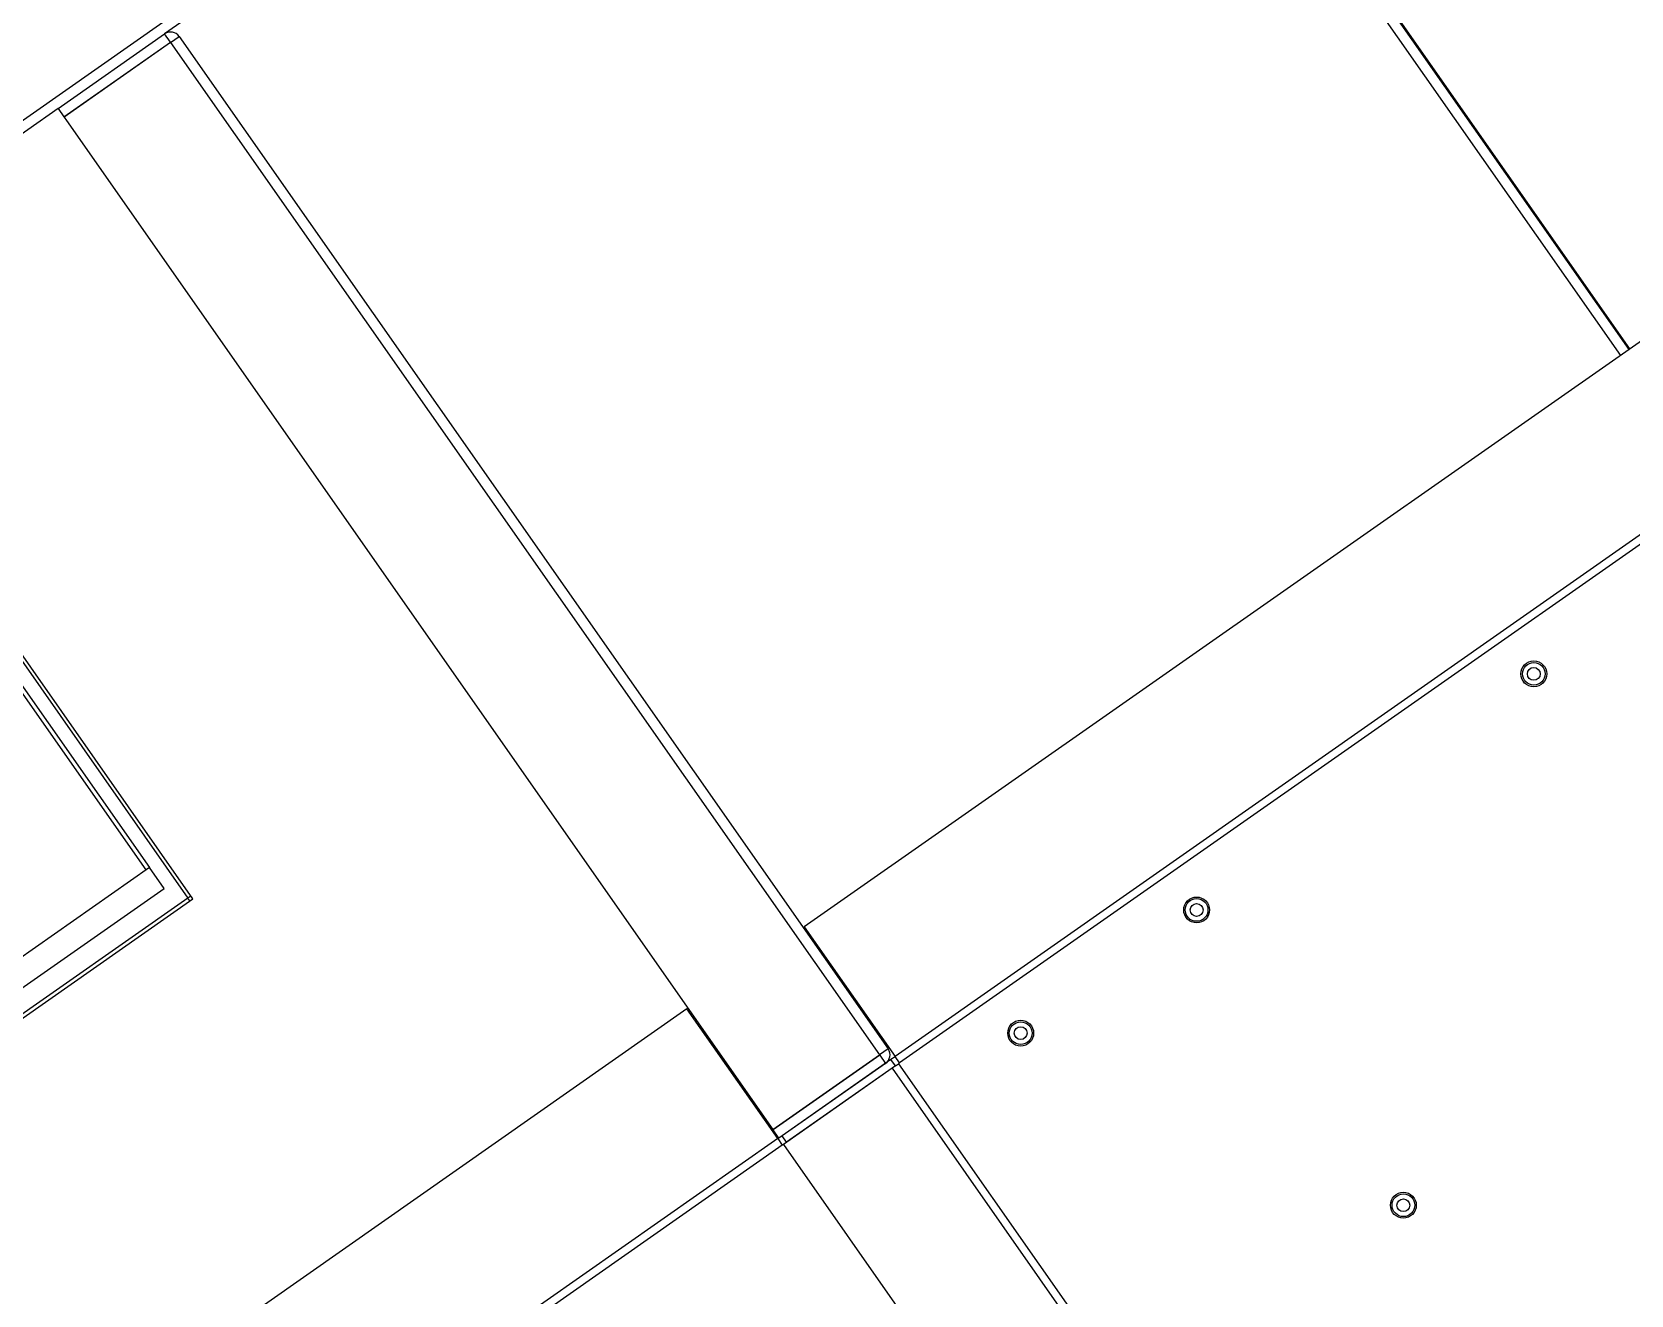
# Model space of a CAD drawing. Header units: millimetres. Extents: x 152904052 to 153933663, y 538271515 to 539240469.
# Drawn here: x 153452003 to 153452628, y 538569619 to 538570113 of the extents above; entities that cross this region are included whole.
import ezdxf

# ---------------------------------------------------------------- set-up
doc = ezdxf.new("R2010")
doc.units = ezdxf.units.MM
doc.layers.add('POWR', color=5, linetype='Continuous')

msp = doc.modelspace()

# ---------------------------------------------------------------- linework, layer by layer
at = {"layer": 'POWR', "color": 7}
for p, q in [((153452930.7, 538570730.88), (153451135.11, 538569473.6)), ((153452903.56, 538570706.87), (153452054.42, 538570112.3)), ((153453149.15, 538570354.39), (153452304.6, 538569763.03)), ((153452380.73, 538570340.78), (153452627.14, 538569988.88)), ((153452627.55, 538569989.16), (153452381.14, 538570341.07)), ((153452377.46, 538570338.49), (153452623.87, 538569986.58)), ((153453184.65, 538570303.68), (153452340.11, 538569712.32)), ((153453186.43, 538570301.14), (153452341.88, 538569709.79)), ((153452012.73, 538570083.1), (153452054.42, 538570112.3)), ((153452015.02, 538570079.83), (153452056.72, 538570109.02)), ((153452056.78, 538570108.94), (153452015.08, 538570079.75)), ((153452056.72, 538570109.02), (153452054.42, 538570112.3)), ((153452056.78, 538570108.94), (153452060.13, 538570111.29)), ((153452056.78, 538570108.94), (153452334.04, 538569712.96)), ((153452060.13, 538570111.29), (153452337.4, 538569715.31)), ((153452039.25, 538570096.67), (153452039.19, 538570096.75)), ((153452039.35, 538570096.86), (153452039.41, 538570096.78)), ((153452035.81, 538570094.26), (153452035.75, 538570094.34)), ((153452035.91, 538570094.45), (153452035.97, 538570094.37)), ((153452035.96, 538570094.37), (153452035.91, 538570094.45)), ((153452037.55, 538570095.6), (153452037.61, 538570095.52)), ((153452012.73, 538570083.1), (153451166.96, 538569490.89)), ((153452012.73, 538570083.1), (153452015.02, 538570079.83)), ((153452015.08, 538570079.75), (153452292.35, 538569683.77)), ((153452065.49, 538569773.96), (153451942.17, 538569950.08)), ((153451943.78, 538569945.34), (153452063.54, 538569774.3)), ((153451949.83, 538569927.11), (153452048.48, 538569786.22)), ((153452047.17, 538569785.3), (153451948.52, 538569926.2)), ((153452048.48, 538569786.22), (153451844.31, 538569643.26)), ((153452054.22, 538569778.03), (153452048.48, 538569786.22)), ((153451850.04, 538569635.06), (153452054.22, 538569778.03)), ((153452063.54, 538569774.3), (153451854.86, 538569628.18)), ((153451855.66, 538569627.04), (153452065.49, 538569773.96)), ((153452064.69, 538569775.1), (153452063.54, 538569774.3)), ((153452064.34, 538569773.16), (153452063.54, 538569774.3)), ((153452304.6, 538569763.03), (153452340.11, 538569712.32)), ((153452258.73, 538569730.91), (153451414.18, 538569139.55)), ((153452294.23, 538569680.2), (153452258.73, 538569730.91)), ((153452337.4, 538569715.31), (153452334.04, 538569712.96)), ((153452292.35, 538569683.77), (153452334.04, 538569712.96)), ((153452334.1, 538569712.88), (153452292.41, 538569683.69)), ((153452336.39, 538569709.6), (153452294.7, 538569680.41)), ((153452338.52, 538569711.1), (153452295.93, 538569681.27)), ((153452340.25, 538569708.64), (153452297.65, 538569678.81)), ((153452334.1, 538569712.88), (153452336.39, 538569709.6)), ((153452340.16, 538569712.24), (153452338.52, 538569711.1)), ((153452340.25, 538569708.64), (153452338.52, 538569711.1)), ((153452341.88, 538569709.79), (153452340.11, 538569712.32)), ((153452340.25, 538569708.64), (153452341.47, 538569709.5)), ((153452341.88, 538569709.79), (153452341.47, 538569709.5)), ((153452341.47, 538569709.5), (153452528.19, 538569442.84)), ((153452338.93, 538569707.72), (153452296.42, 538569677.95)), ((153452338.93, 538569707.72), (153452525.69, 538569441)), ((153452313.13, 538569698.2), (153452313.07, 538569698.28)), ((153452313.24, 538569698.39), (153452313.29, 538569698.31)), ((153452314.93, 538569699.46), (153452314.87, 538569699.54)), ((153452316.57, 538569700.61), (153452316.51, 538569700.69)), ((153452316.68, 538569700.8), (153452316.73, 538569700.72)), ((153452294.7, 538569680.41), (153452292.41, 538569683.69)), ((153452294.23, 538569680.2), (153451449.69, 538569088.85)), ((153452296.01, 538569677.66), (153451451.47, 538569086.31)), ((153452294.23, 538569680.2), (153452296.01, 538569677.66)), ((153452294.7, 538569680.41), (153452294.29, 538569680.12)), ((153452297.65, 538569678.81), (153452295.93, 538569681.27)), ((153452296.42, 538569677.95), (153452296.01, 538569677.66)), ((153452296.42, 538569677.95), (153452483.18, 538569411.24))]:
    msp.add_line(p, q, dxfattribs=at)
for centre, radius in [((153452589.94, 538569861.99), 5.06), ((153452589.94, 538569861.99), 4.44), ((153452589.94, 538569861.99), 2.5), ((153452458.06, 538569769.65), 5.06), ((153452458.06, 538569769.65), 4.44), ((153452458.06, 538569769.65), 2.5), ((153452389.25, 538569721.47), 5.06), ((153452389.25, 538569721.47), 4.44), ((153452389.25, 538569721.47), 2.5), ((153452538.93, 538569654.15), 5.06), ((153452538.93, 538569654.15), 4.44), ((153452538.93, 538569654.15), 2.5)]:
    msp.add_circle(centre, radius, dxfattribs=at)
for centre, radius, start, end in [((153452056.78, 538570108.94), 4.1, 34.99999, 124.99999), ((153452056.78, 538570108.94), 0.1, 34.99999, 124.99999), ((153452334.04, 538569712.96), 4.1, 304.99999, 34.99999), ((153452334.04, 538569712.96), 0.1, 304.99999, 34.99999)]:
    msp.add_arc(centre, radius, start, end, dxfattribs=at)

doc.saveas('drawing.dxf')
